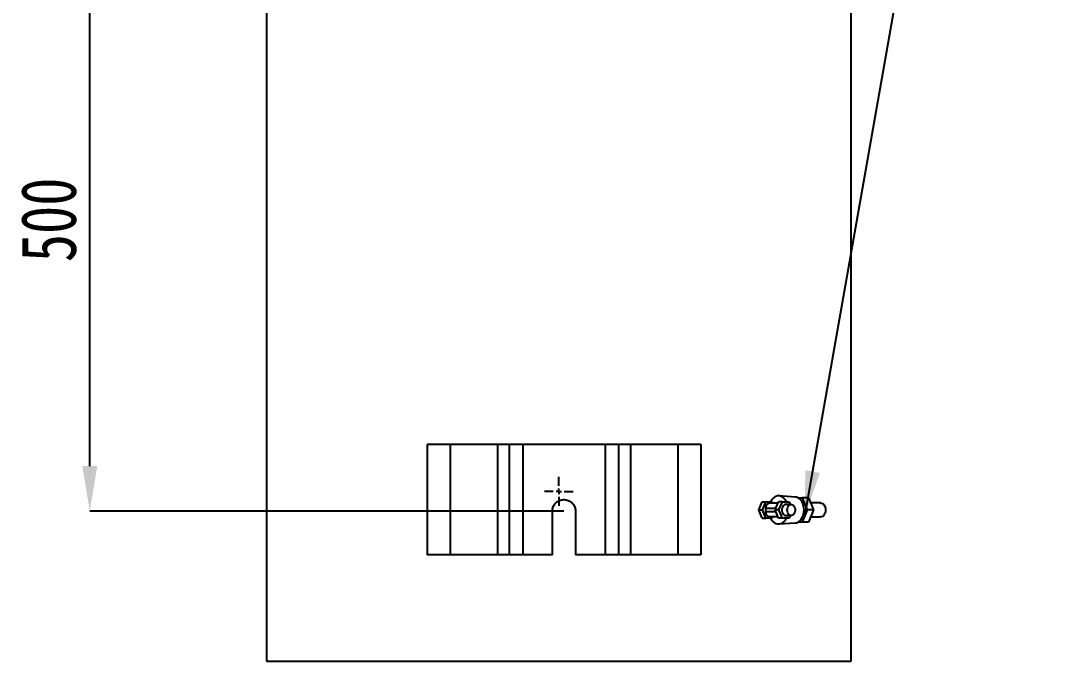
# Model space of a CAD drawing. Header units: millimetres. Extents: x 0 to 6631, y 0 to 4689.
# Drawn here: x 3225 to 4162, y 2595 to 3175 of the extents above; entities that cross this region are included whole.
import ezdxf

# ---------------------------------------------------------------- set-up
doc = ezdxf.new("R2010")
doc.units = ezdxf.units.MM
doc.header["$LTSCALE"] = 13
doc.linetypes.add('CENTERX2', pattern=[101.6, 63.5, -12.7, 12.7, -12.7])
for name, color, linetype in [('中心符号线', 7, 'CENTERX2'), ('几何体', 7, 'Continuous'), ('尺寸', 3, 'Continuous'), ('注释', 2, 'Continuous')]:
    doc.layers.add(name, color=color, linetype=linetype)
doc.styles.add('SLDTEXTSTYLE0', font='hyswlongfangsong.ttf')
doc.styles.get("Standard").update_dxf_attribs({"font": 'gbenor.shx', "bigfont": 'gbcbig.shx'})
doc.dimstyles.new('SLDDIMSTYLE0', dxfattribs={"dimtxt": 50, "dimasz": 40.8, "dimexe": 0, "dimexo": 0.0625, "dimgap": 12.5, "dimtad": 2, "dimdec": 0, "dimrnd": 1e-09, "dimzin": 12, "dimdsep": 46, "dimtxsty": 'SLDTEXTSTYLE0', "dimsah": 1, "dimcen": 0.09, "dimadec": 0, "dimazin": 3, "dimtfac": 1, "dimtdec": 0, "dimtmove": 0, "dimatfit": 0, "dimfxl": 1, "dimfrac": 2, "dimtolj": 1, "dimtzin": 12, "dimarcsym": 0})
doc.dimstyles.new('SLDDIMSTYLE2', dxfattribs={"dimtxt": 0.18, "dimasz": 40.8, "dimexe": 0, "dimexo": 0.0625, "dimgap": 0, "dimtad": 0, "dimtih": 1, "dimtoh": 1, "dimdec": 0, "dimrnd": 1e-09, "dimzin": 0, "dimdsep": 46, "dimtxsty": 'Standard', "dimsah": 1, "dimcen": 0.09, "dimadec": 0, "dimazin": 0, "dimtfac": 40.8, "dimtdec": 0, "dimtofl": 0, "dimtmove": 0, "dimatfit": 3, "dimfxl": 1, "dimfrac": 2, "dimtolj": 1, "dimtzin": 0, "dimarcsym": 0})

# ---------------------------------------------------------------- blocks, each defined once
blk = doc.blocks.new('*D27')
at = {"layer": 'Defpoints', "color": 0, "transparency": 16777216}
for p in [(3287.37, 3230.97), (3716.52, 3230.97), (3716.52, 2730.97)]:
    blk.add_point(p, dxfattribs=at)
at = {"layer": '尺寸', "color": 0, "lineweight": -2, "transparency": 16777216}
for p, q in [((3716.45, 3230.97), (3287.37, 3230.97)), ((3287.37, 2771.77), (3287.37, 3190.17)), ((3716.45, 2730.97), (3287.37, 2730.97))]:
    blk.add_line(p, q, dxfattribs=at)
at = {"layer": '尺寸', "color": 0, "transparency": 16777216}
for points in [[(3280.57, 3190.17), (3294.17, 3190.17), (3287.37, 3230.97)], [(3280.57, 2771.77), (3294.17, 2771.77), (3287.37, 2730.97)]]:
    blk.add_solid(points, dxfattribs=at)
at = {"layer": '尺寸', "color": 0, "transparency": 16777216, "insert": (3224.87, 2994.56), "char_height": 50, "attachment_point": 2, "rotation": 90, "style": 'SLDTEXTSTYLE0'}
blk.add_mtext('\\A1;500', dxfattribs=at)
blk = doc.blocks.new('SW_CENTERMARKSYMBOL_1')
at = {"layer": '中心符号线', "color": 0}
for p, q in [((0, 5), (0, 13)), ((-5, 0), (-13, 0)), ((0, 0), (-2.5, 0)), ((0, 0), (0, 2.5)), ((0, 0), (0, -2.5)), ((0, 0), (2.5, 0)), ((5, 0), (13, 0)), ((0, -5), (0, -13))]:
    blk.add_line(p, q, dxfattribs=at)

msp = doc.modelspace()

# ---------------------------------------------------------------- linework, layer by layer
at = {"layer": '几何体'}
for p, q in [((3447.37, 3482.7), (3447.37, 2595.19)), ((3976.37, 2595.19), (3976.37, 3482.7)), ((3592.65, 2791.47), (3592.65, 2691.47)), ((3613.45, 2791.47), (3592.65, 2791.47)), ((3613.45, 2791.47), (3613.45, 2691.47)), ((3656.36, 2791.47), (3613.45, 2791.47)), ((3656.36, 2791.47), (3656.36, 2691.47)), ((3667.01, 2791.47), (3656.36, 2791.47)), ((3667.01, 2791.47), (3667.01, 2691.47)), ((3679.2, 2791.47), (3667.01, 2791.47)), ((3679.2, 2791.47), (3679.2, 2691.47)), ((3753.83, 2791.47), (3679.2, 2791.47)), ((3753.83, 2791.47), (3753.83, 2691.47)), ((3766.02, 2791.47), (3753.83, 2791.47)), ((3766.02, 2791.47), (3766.02, 2691.47)), ((3776.68, 2791.47), (3766.02, 2791.47)), ((3776.68, 2791.47), (3776.68, 2691.47)), ((3819.59, 2791.47), (3776.68, 2791.47)), ((3819.59, 2791.47), (3819.59, 2691.47)), ((3840.38, 2791.47), (3819.59, 2791.47)), ((3840.38, 2791.47), (3840.38, 2691.47)), ((3892.78, 2732.09), (3895.84, 2739.59)), ((3895.84, 2739.59), (3899.38, 2739.59)), ((3896.32, 2732.09), (3899.38, 2739.59)), ((3899.38, 2739.59), (3905.06, 2739.59)), ((3902.79, 2738.44), (3910.22, 2738.44)), ((3905.06, 2739.59), (3905.06, 2738.44)), ((3907.63, 2732.09), (3910.69, 2739.59)), ((3914.23, 2739.59), (3910.69, 2739.59)), ((3926.02, 2743.77), (3911.14, 2744.77)), ((3911.16, 2732.09), (3914.23, 2739.59)), ((3914.23, 2739.59), (3920.35, 2739.59)), ((3922.24, 2737.09), (3917.29, 2737.09)), ((3920.35, 2739.59), (3921.37, 2737.09)), ((3928.45, 2743.09), (3932.24, 2743.09)), ((3932.24, 2743.09), (3936.73, 2732.09)), ((3937.9, 2743.09), (3932.24, 2743.09)), ((3937.9, 2743.09), (3942.39, 2732.09)), ((3948.82, 2738.44), (3939.8, 2738.44)), ((3706.02, 2691.47), (3706.02, 2730.97)), ((3727.02, 2730.97), (3727.02, 2691.47)), ((3895.84, 2724.59), (3892.78, 2732.09)), ((3892.78, 2732.09), (3896.32, 2732.09)), ((3899.38, 2724.59), (3896.32, 2732.09)), ((3899.26, 2732.09), (3899.26, 2733.44)), ((3908.18, 2733.44), (3899.26, 2733.44)), ((3899.26, 2730.74), (3899.26, 2732.09)), ((3899.26, 2730.74), (3908.18, 2730.74)), ((3911.16, 2732.09), (3907.63, 2732.09)), ((3910.69, 2724.59), (3907.63, 2732.09)), ((3914.23, 2724.59), (3911.16, 2732.09)), ((3936.73, 2732.09), (3932.24, 2721.09)), ((3942.39, 2732.09), (3936.73, 2732.09)), ((3942.39, 2732.09), (3937.9, 2721.09)), ((3895.84, 2724.59), (3899.38, 2724.59)), ((3905.06, 2724.59), (3899.38, 2724.59)), ((3910.22, 2725.74), (3902.79, 2725.74)), ((3905.06, 2725.74), (3905.06, 2724.59)), ((3914.23, 2724.59), (3910.69, 2724.59)), ((3911.14, 2719.4), (3926.02, 2720.4)), ((3920.35, 2724.59), (3914.23, 2724.59)), ((3917.29, 2727.09), (3922.24, 2727.09)), ((3921.37, 2727.09), (3920.35, 2724.59)), ((3932.24, 2721.09), (3928.45, 2721.09)), ((3937.9, 2721.09), (3932.24, 2721.09)), ((3939.8, 2725.74), (3948.82, 2725.74)), ((3613.45, 2691.47), (3592.65, 2691.47)), ((3656.36, 2691.47), (3613.45, 2691.47)), ((3667.01, 2691.47), (3656.36, 2691.47)), ((3679.2, 2691.47), (3667.01, 2691.47)), ((3706.02, 2691.47), (3679.2, 2691.47)), ((3753.83, 2691.47), (3727.02, 2691.47)), ((3766.02, 2691.47), (3753.83, 2691.47)), ((3776.68, 2691.47), (3766.02, 2691.47)), ((3819.59, 2691.47), (3776.68, 2691.47)), ((3840.38, 2691.47), (3819.59, 2691.47)), ((3447.37, 2595.19), (3976.37, 2595.19))]:
    msp.add_line(p, q, dxfattribs=at)
at = {"layer": '几何体', "flags": 128}
for points in [[(3899.26, 2733.44), (3899.32, 2734.41), (3899.53, 2735.35), (3899.85, 2736.22), (3900.29, 2736.97), (3900.83, 2737.59), (3901.44, 2738.06), (3902.1, 2738.34), (3902.79, 2738.44)], [(3917.96, 2739.59), (3916.95, 2741.22), (3915.76, 2742.59), (3914.43, 2743.65), (3912.99, 2744.37), (3911.48, 2744.74), (3909.95, 2744.74), (3908.44, 2744.37), (3906.99, 2743.65), (3905.66, 2742.59), (3904.47, 2741.22), (3903.46, 2739.59)], [(3917.29, 2737.09), (3917.05, 2737.08), (3916.1, 2736.8), (3915.25, 2736.17), (3914.55, 2735.24), (3914.05, 2734.08), (3913.79, 2732.77), (3913.79, 2731.41), (3914.05, 2730.1), (3914.55, 2728.93), (3915.25, 2728), (3916.1, 2727.38), (3917.05, 2727.1), (3917.29, 2727.09)], [(3918.7, 2732.09), (3918.83, 2733.44), (3919.22, 2734.69), (3919.82, 2735.74), (3920.61, 2736.53), (3921.52, 2736.98), (3922.48, 2737.08), (3923.42, 2736.8), (3924.28, 2736.17), (3924.98, 2735.24), (3925.48, 2734.08), (3925.74, 2732.77), (3925.74, 2731.41), (3925.48, 2730.1), (3924.98, 2728.93), (3924.28, 2728), (3923.42, 2727.38), (3922.48, 2727.1), (3921.52, 2727.19), (3920.61, 2727.65), (3919.82, 2728.43), (3919.22, 2729.49), (3918.83, 2730.74), (3918.7, 2732.09)], [(3933.91, 2732.09), (3933.78, 2734.12), (3933.41, 2736.09), (3932.8, 2737.94), (3931.97, 2739.61), (3930.95, 2741.05), (3929.77, 2742.22), (3928.46, 2743.08), (3927.07, 2743.61), (3926.02, 2743.77)], [(3948.82, 2738.44), (3949.37, 2738.39), (3950.42, 2738.02), (3951.38, 2737.31), (3952.19, 2736.3), (3952.8, 2735.04), (3953.18, 2733.61), (3953.32, 2732.09), (3953.18, 2730.57), (3952.8, 2729.14), (3952.19, 2727.88), (3951.38, 2726.86), (3950.42, 2726.15), (3949.37, 2725.78), (3948.82, 2725.74)], [(3902.79, 2725.74), (3902.1, 2725.83), (3901.44, 2726.12), (3900.83, 2726.58), (3900.29, 2727.2), (3899.85, 2727.96), (3899.53, 2728.82), (3899.32, 2729.76), (3899.26, 2730.74)], [(3926.02, 2720.4), (3927.07, 2720.56), (3928.46, 2721.09), (3929.77, 2721.95), (3930.95, 2723.12), (3931.97, 2724.57), (3932.8, 2726.24), (3933.41, 2728.09), (3933.78, 2730.06), (3933.91, 2732.09)], [(3903.46, 2724.59), (3904.47, 2722.95), (3905.66, 2721.59), (3906.99, 2720.53), (3908.44, 2719.8), (3909.95, 2719.43), (3911.48, 2719.43), (3912.99, 2719.8), (3914.43, 2720.53), (3915.76, 2721.59), (3916.95, 2722.95), (3917.96, 2724.59)]]:
    msp.add_lwpolyline(points, dxfattribs=at)
at = {"layer": '几何体'}
msp.add_arc((3905.72, 2732.09), 6.82, 159.44264, 200.55736, dxfattribs=at)
msp.add_open_spline([(3706.02, 2730.97), (3706.13, 2732.15), (3706.36, 2734.5), (3708.16, 2737.63), (3710.81, 2740.03), (3714.14, 2741.4), (3717.72, 2741.6), (3721.16, 2740.61), (3724.08, 2738.54), (3726.15, 2735.62), (3726.95, 2732.92), (3727, 2731.36), (3727.02, 2730.97)], degree=3, knots=[0, 0, 0, 0, 0.106934, 0.213852, 0.321172, 0.428759, 0.53591, 0.642607, 0.749532, 0.857015, 0.964521, 1, 1, 1, 1], dxfattribs=at)

# ---------------------------------------------------------------- block references
at = {"layer": '中心符号线'}
msp.add_blockref('SW_CENTERMARKSYMBOL_1', (3711.87, 2748.94), dxfattribs=at)

# ---------------------------------------------------------------- dimensions: what is measured, and where the dimension line sits
at = {"layer": '尺寸'}
dim = msp.add_linear_dim(base=(3287.37, 3230.97), p1=(3716.52, 2730.97), p2=(3716.52, 3230.97), angle=90, dimstyle='SLDDIMSTYLE0', dxfattribs=at)
dim.commit()
dim.dimension.update_dxf_attribs({"geometry": '*D27', "text_midpoint": (3287.37, 2994.56), "dimtype": 160})

# ---------------------------------------------------------------- leaders
at = {"layer": '注释'}
msp.add_leader([(3934.49, 2726.59), (4162.13, 4018.77)], dimstyle='SLDDIMSTYLE2', dxfattribs=at)

doc.saveas('drawing.dxf')
